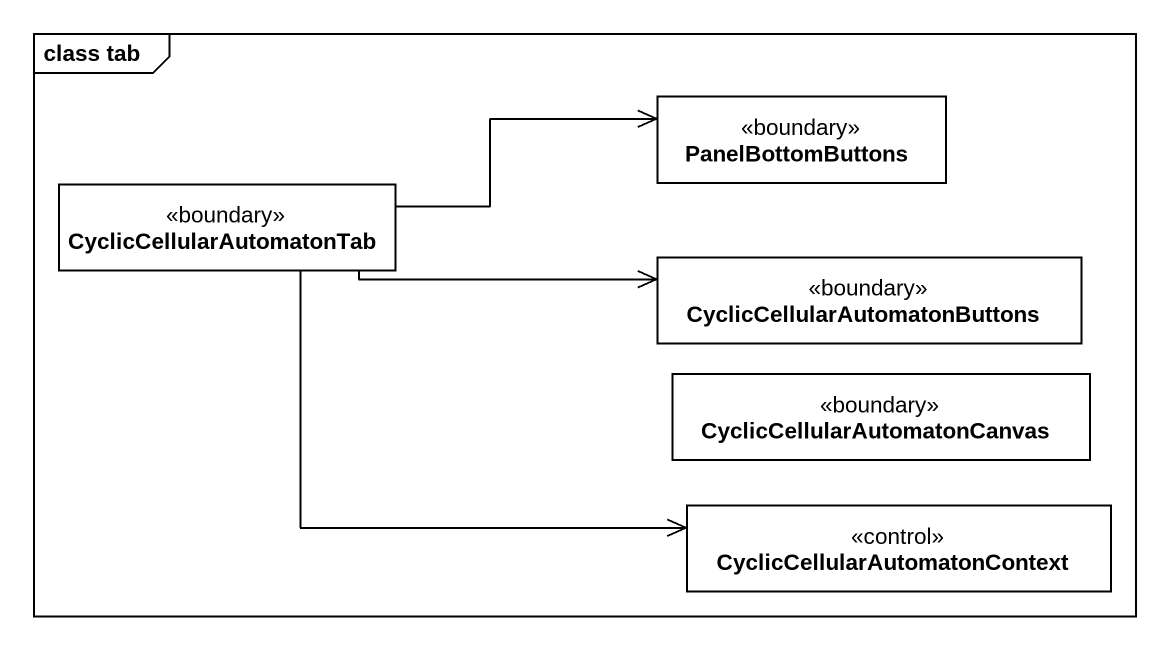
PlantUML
@startuml
mainframe class tab
hide circle
hide empty members
class PanelBottomButtons <<boundary>>
class CyclicCellularAutomatonTab <<boundary>>
class "CyclicCellularAutomatonButtons" as CyclicCellularAutomatonButto <<boundary>>
class "CyclicCellularAutomatonCanvas" as CyclicCellularAutomatonCanva <<boundary>>
class "CyclicCellularAutomatonContext" as CyclicCellularAutomatonConte <<control>>
CyclicCellularAutomatonTab -right-> PanelBottomButtons
CyclicCellularAutomatonTab -right-> CyclicCellularAutomatonButto
CyclicCellularAutomatonTab -right-> CyclicCellularAutomatonConte
@enduml
